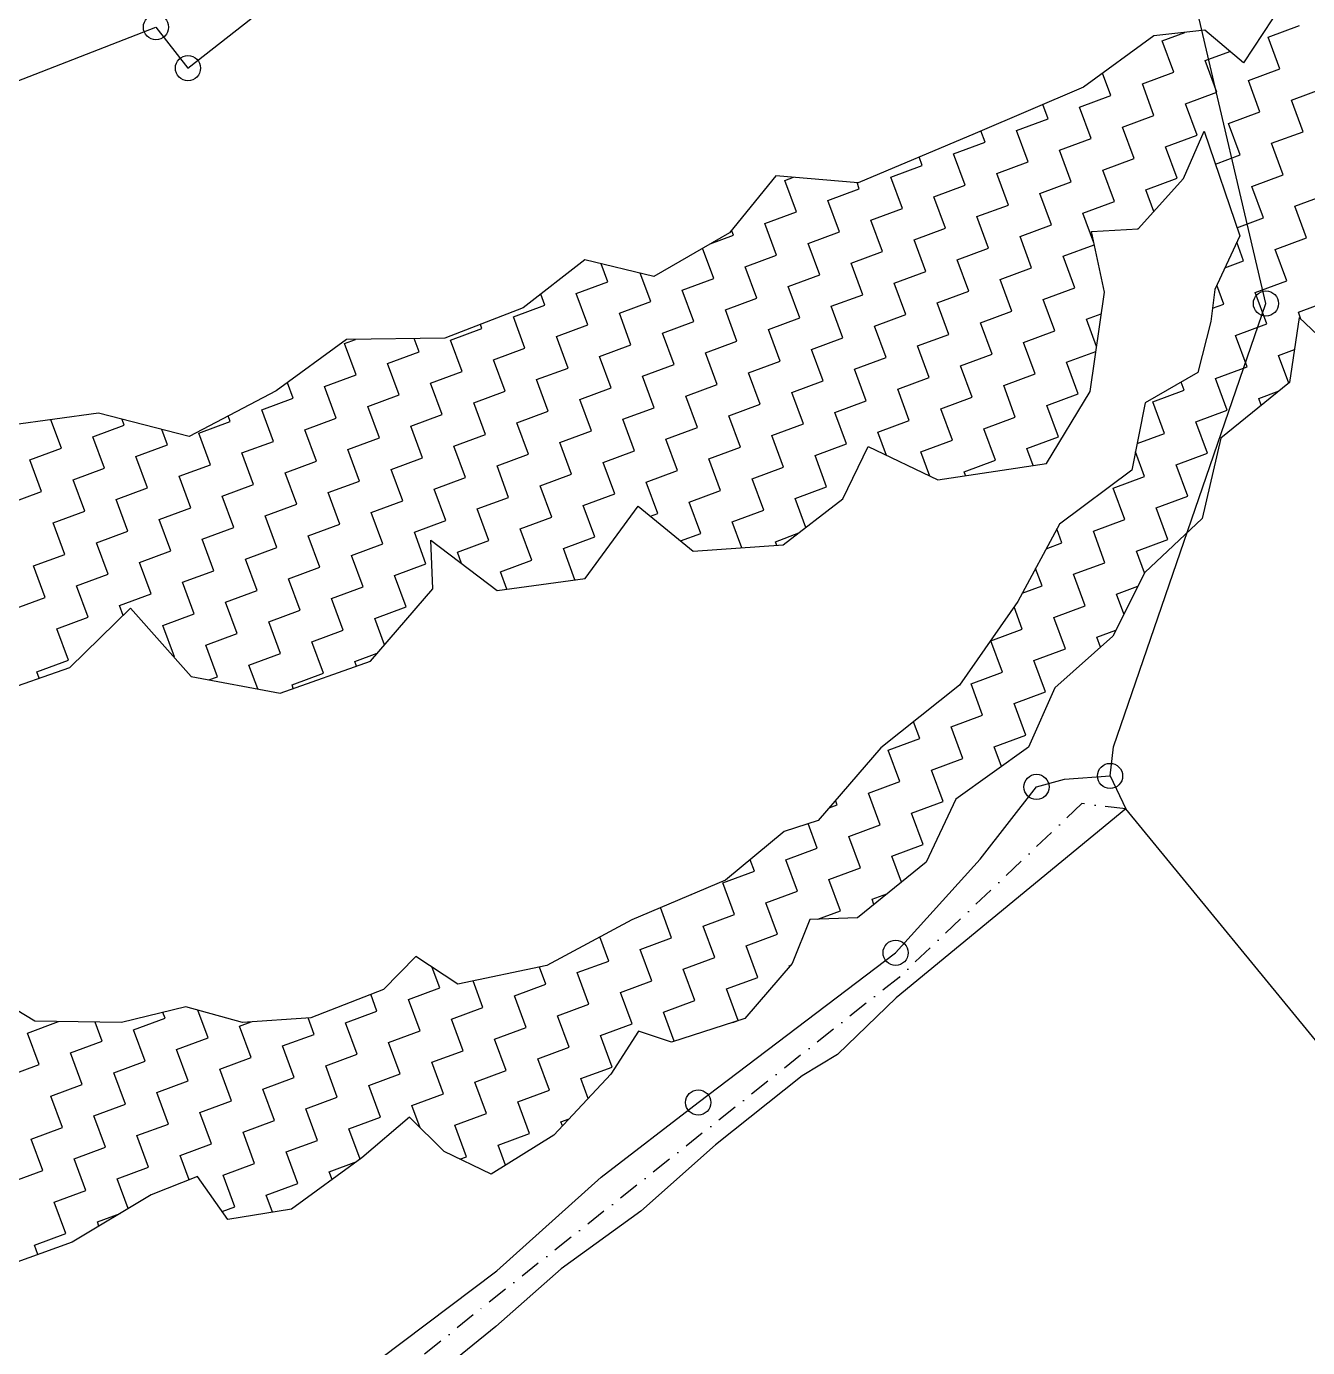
# Model space of a CAD drawing. Header units: metres. Extents: x 296202 to 299888, y 1973503 to 1977626.
# Drawn here: x 297305 to 297614.2, y 1976693.8 to 1977012.6 of the extents above; entities that cross this region are included whole.
import ezdxf

# ---------------------------------------------------------------- set-up
doc = ezdxf.new("R2010")
doc.units = ezdxf.units.M
doc.linetypes.add('DASHDOT', pattern=[1, 0.5, -0.25, 0, -0.25])
for name, color, linetype in [('POLY_HATCH', 12, 'Continuous'), ('POLY_PARCEL', 6, 'Continuous'), ('POLY_WATER', 4, 'Continuous'), ('V_BOUND_LINE', 7, 'Continuous'), ('V_BOUND_STREAM_LINE', 7, 'DASHDOT')]:
    doc.layers.add(name, color=color, linetype=linetype)

msp = doc.modelspace()

# ---------------------------------------------------------------- linework, layer by layer
for centre in [(297336.24, 1977012.44), (297343.97, 1977002.56), (297604.19, 1976945.75), (297566.56, 1976831.73), (297548.8, 1976829.08), (297514.79, 1976789.05), (297467.14, 1976752.91)]:
    msp.add_circle(centre, 3.04)
at = {"layer": 'POLY_HATCH'}
for p, q in [((297608.1, 1977018.03), (297598.79, 1977003.81)), ((297577.13, 1977010.35), (297560.16, 1976997.96)), ((297589.45, 1977011.71), (297577.13, 1977010.35)), ((297598.79, 1977003.81), (297589.45, 1977011.71)), ((297560.16, 1976997.96), (297533.98, 1976986.81)), ((297533.98, 1976986.81), (297505.74, 1976974.9)), ((297584.27, 1976975.92), (297589.26, 1976987.38)), ((297589.26, 1976987.38), (297597.85, 1976962.1)), ((297485.89, 1976976.58), (297474.66, 1976962.81)), ((297505.74, 1976974.9), (297485.89, 1976976.58)), ((297573.36, 1976963.81), (297584.27, 1976975.92)), ((297474.66, 1976962.81), (297456.42, 1976952.28)), ((297562.08, 1976963.09), (297573.36, 1976963.81)), ((297565.18, 1976948.47), (297562.08, 1976963.09)), ((297597.85, 1976962.1), (297591.88, 1976949.12)), ((297439.77, 1976956.3), (297424.85, 1976944.67)), ((297456.42, 1976952.28), (297439.77, 1976956.3)), ((297561.73, 1976924.51), (297565.18, 1976948.47)), ((297591.88, 1976949.12), (297590.87, 1976941.44)), ((297424.85, 1976944.67), (297405.98, 1976937.39)), ((297612.2, 1976942.39), (297609.86, 1976926.67)), ((297624.78, 1976930.45), (297612.2, 1976942.39)), ((297590.87, 1976941.44), (297587.73, 1976929.13)), ((297382.21, 1976937.04), (297365.23, 1976924.64)), ((297405.98, 1976937.39), (297382.21, 1976937.04)), ((297587.73, 1976929.13), (297575.07, 1976921.75)), ((297609.86, 1976926.67), (297593.26, 1976913.25)), ((297365.23, 1976924.64), (297344.24, 1976913.66)), ((297551.22, 1976907.15), (297561.73, 1976924.51)), ((297575.07, 1976921.75), (297571.83, 1976905.55)), ((297322.35, 1976919.25), (297301.26, 1976916.39)), ((297344.24, 1976913.66), (297322.35, 1976919.25)), ((297593.26, 1976913.25), (297588.79, 1976893.83)), ((297502.05, 1976898.57), (297508.15, 1976911.21)), ((297508.15, 1976911.21), (297524.97, 1976903.21)), ((297524.97, 1976903.21), (297551.22, 1976907.15)), ((297571.83, 1976905.55), (297554.32, 1976892.53)), ((297487.68, 1976887.48), (297502.05, 1976898.57)), ((297439.87, 1976879.4), (297452.66, 1976896.82)), ((297452.66, 1976896.82), (297465.92, 1976885.96)), ((297588.79, 1976893.83), (297574.95, 1976880.84)), ((297554.32, 1976892.53), (297544.31, 1976873.83)), ((297403.06, 1976876.92), (297402.57, 1976888.66)), ((297402.57, 1976888.66), (297418.61, 1976876.52)), ((297465.92, 1976885.96), (297487.68, 1976887.48)), ((297418.61, 1976876.52), (297439.87, 1976879.4)), ((297574.95, 1976880.84), (297567.23, 1976865.47)), ((297387.99, 1976859.42), (297403.06, 1976876.92)), ((297315.41, 1976857.94), (297330.13, 1976872.23)), ((297330.13, 1976872.23), (297344.72, 1976855.71)), ((297544.31, 1976873.83), (297530.24, 1976853.62)), ((297567.23, 1976865.47), (297553.2, 1976852.99)), ((297366.2, 1976851.74), (297387.99, 1976859.42)), ((297292.94, 1976850.01), (297315.41, 1976857.94)), ((297344.72, 1976855.71), (297366.2, 1976851.74)), ((297530.24, 1976853.62), (297511.2, 1976838.5)), ((297553.2, 1976852.99), (297546.84, 1976838.7)), ((297511.2, 1976838.5), (297496.13, 1976821)), ((297546.84, 1976838.7), (297529.35, 1976826.11)), ((297529.35, 1976826.11), (297522.15, 1976810.92)), ((297496.13, 1976821), (297487.88, 1976818.33)), ((297487.88, 1976818.33), (297473.76, 1976806.56)), ((297522.15, 1976810.92), (297505.55, 1976797.5)), ((297473.76, 1976806.56), (297451.11, 1976797.03)), ((297451.11, 1976797.03), (297430.58, 1976785.96)), ((297494.07, 1976797.04), (297489.83, 1976786.44)), ((297505.55, 1976797.5), (297494.07, 1976797.04)), ((297398.99, 1976788.12), (297391.14, 1976780.21)), ((297409.14, 1976781.49), (297398.99, 1976788.12)), ((297430.58, 1976785.96), (297409.14, 1976781.49)), ((297489.83, 1976786.44), (297478.41, 1976773.19)), ((297307, 1976772.52), (297286.14, 1976785.19)), ((297391.14, 1976780.21), (297373.66, 1976773.36)), ((297343.43, 1976776.01), (297327.91, 1976772.19)), ((297357.14, 1976772.24), (297343.43, 1976776.01)), ((297373.66, 1976773.36), (297357.14, 1976772.24)), ((297478.41, 1976773.19), (297460.7, 1976767.51)), ((297327.91, 1976772.19), (297307, 1976772.52)), ((297452.75, 1976770.09), (297446.08, 1976759.77)), ((297460.7, 1976767.51), (297452.75, 1976770.09)), ((297446.08, 1976759.77), (297432.29, 1976745.05)), ((297397.48, 1976749.35), (297385.96, 1976739.55)), ((297405.79, 1976741.07), (297397.48, 1976749.35)), ((297432.29, 1976745.05), (297417.12, 1976735.65)), ((297417.12, 1976735.65), (297405.79, 1976741.07)), ((297385.96, 1976739.55), (297368.98, 1976727.15)), ((297346.24, 1976735.04), (297335.06, 1976730.61)), ((297353.58, 1976724.65), (297346.24, 1976735.04)), ((297335.06, 1976730.61), (297315.98, 1976719.18)), ((297368.98, 1976727.15), (297353.58, 1976724.65)), ((297315.98, 1976719.18), (297291.79, 1976710.51))]:
    msp.add_line(p, q, dxfattribs=at)
at = {"layer": 'POLY_HATCH', "linetype": 'Continuous'}
for p, q in [((297604.72, 1977010), (297612.31, 1977012.81)), ((297579.13, 1977009.16), (297584.59, 1977011.18)), ((297581.94, 1977001.56), (297579.13, 1977009.16)), ((297607.53, 1977002.4), (297604.72, 1977010)), ((297589.53, 1977004.37), (297595.51, 1977006.59)), ((297592.35, 1976996.78), (297589.53, 1977004.37)), ((297599.94, 1976999.59), (297607.53, 1977002.4)), ((297566.76, 1976995.94), (297564.77, 1977001.32)), ((297574.35, 1976998.75), (297581.94, 1977001.56)), ((297602.75, 1976992), (297599.94, 1976999.59)), ((297559.17, 1976993.13), (297566.76, 1976995.94)), ((297577.16, 1976991.16), (297574.35, 1976998.75)), ((297584.75, 1976993.97), (297592.35, 1976996.78)), ((297610.34, 1976994.81), (297617.93, 1976997.62)), ((297551.58, 1976990.32), (297550.3, 1976993.76)), ((297561.98, 1976985.54), (297559.17, 1976993.13)), ((297587.56, 1976986.38), (297584.75, 1976993.97)), ((297613.15, 1976987.22), (297610.34, 1976994.81)), ((297543.98, 1976987.51), (297551.58, 1976990.32)), ((297569.57, 1976988.35), (297577.16, 1976991.16)), ((297595.16, 1976989.19), (297602.75, 1976992)), ((297536.39, 1976984.7), (297535.39, 1976987.41)), ((297546.79, 1976979.92), (297543.98, 1976987.51)), ((297572.38, 1976980.76), (297569.57, 1976988.35)), ((297579.97, 1976983.57), (297587.56, 1976986.38)), ((297597.97, 1976981.6), (297595.16, 1976989.19)), ((297605.56, 1976984.41), (297613.15, 1976987.22)), ((297528.8, 1976981.89), (297536.39, 1976984.7)), ((297554.39, 1976982.73), (297561.98, 1976985.54)), ((297582.78, 1976975.98), (297579.97, 1976983.57)), ((297608.37, 1976976.82), (297605.56, 1976984.41)), ((297521.21, 1976979.08), (297520.46, 1976981.11)), ((297531.61, 1976974.3), (297528.8, 1976981.89)), ((297539.2, 1976977.11), (297546.79, 1976979.92)), ((297557.2, 1976975.14), (297554.39, 1976982.73)), ((297564.79, 1976977.95), (297572.38, 1976980.76)), ((297591.98, 1976979.38), (297597.97, 1976981.6)), ((297513.62, 1976976.27), (297521.21, 1976979.08)), ((297542.01, 1976969.52), (297539.2, 1976977.11)), ((297567.6, 1976970.36), (297564.79, 1976977.95)), ((297600.78, 1976974.01), (297608.37, 1976976.82)), ((297488.03, 1976975.43), (297490.15, 1976976.22)), ((297490.84, 1976967.84), (297488.03, 1976975.43)), ((297506.02, 1976973.46), (297505.48, 1976974.92)), ((297516.43, 1976968.68), (297513.62, 1976976.27)), ((297524.02, 1976971.49), (297531.61, 1976974.3)), ((297549.6, 1976972.33), (297557.2, 1976975.14)), ((297575.19, 1976973.17), (297582.78, 1976975.98)), ((297603.59, 1976966.42), (297600.78, 1976974.01)), ((297498.43, 1976970.65), (297506.02, 1976973.46)), ((297501.24, 1976963.06), (297498.43, 1976970.65)), ((297526.83, 1976963.9), (297524.02, 1976971.49)), ((297552.41, 1976964.74), (297549.6, 1976972.33)), ((297560.01, 1976967.55), (297567.6, 1976970.36)), ((297577.11, 1976967.97), (297575.19, 1976973.17)), ((297611.18, 1976969.23), (297618.77, 1976972.04)), ((297483.25, 1976965.03), (297490.84, 1976967.84)), ((297508.83, 1976965.87), (297516.43, 1976968.68)), ((297534.42, 1976966.71), (297542.01, 1976969.52)), ((297562.64, 1976960.42), (297560.01, 1976967.55)), ((297613.99, 1976961.63), (297611.18, 1976969.23)), ((297486.06, 1976957.44), (297483.25, 1976965.03)), ((297511.64, 1976958.28), (297508.83, 1976965.87)), ((297537.23, 1976959.12), (297534.42, 1976966.71)), ((297544.82, 1976961.93), (297552.41, 1976964.74)), ((297597.19, 1976964.05), (297603.59, 1976966.42)), ((297470.03, 1976960.14), (297475.66, 1976962.22)), ((297475.66, 1976962.22), (297475.2, 1976963.47)), ((297493.65, 1976960.25), (297501.24, 1976963.06)), ((297519.24, 1976961.09), (297526.83, 1976963.9)), ((297522.05, 1976953.5), (297519.24, 1976961.09)), ((297547.63, 1976954.34), (297544.82, 1976961.93)), ((297573.19, 1976963.79), (297573.43, 1976963.89)), ((297606.4, 1976958.82), (297613.99, 1976961.63)), ((297470.88, 1976951.82), (297468.19, 1976959.07)), ((297496.46, 1976952.66), (297493.65, 1976960.25)), ((297504.05, 1976955.47), (297511.64, 1976958.28)), ((297529.64, 1976956.31), (297537.23, 1976959.12)), ((297555.22, 1976957.15), (297562.75, 1976959.93)), ((297598.8, 1976956.01), (297597.13, 1976960.53)), ((297609.21, 1976951.23), (297606.4, 1976958.82)), ((297445.29, 1976950.98), (297443.67, 1976955.36)), ((297478.47, 1976954.63), (297486.06, 1976957.44)), ((297481.28, 1976947.04), (297478.47, 1976954.63)), ((297506.86, 1976947.88), (297504.05, 1976955.47)), ((297532.45, 1976948.72), (297529.64, 1976956.31)), ((297558.03, 1976949.55), (297555.22, 1976957.15)), ((297594.28, 1976954.34), (297598.8, 1976956.01)), ((297455.69, 1976946.2), (297453.15, 1976953.07)), ((297463.28, 1976949.01), (297470.88, 1976951.82)), ((297488.87, 1976949.85), (297496.46, 1976952.66)), ((297514.45, 1976950.69), (297522.05, 1976953.5)), ((297540.04, 1976951.53), (297547.63, 1976954.34)), ((297542.85, 1976943.93), (297540.04, 1976951.53)), ((297601.61, 1976948.42), (297609.21, 1976951.23)), ((297430.11, 1976945.36), (297429.13, 1976948)), ((297437.7, 1976948.17), (297445.29, 1976950.98)), ((297440.51, 1976940.58), (297437.7, 1976948.17)), ((297466.09, 1976941.42), (297463.28, 1976949.01)), ((297491.68, 1976942.26), (297488.87, 1976949.85)), ((297517.27, 1976943.09), (297514.45, 1976950.69)), ((297524.86, 1976945.9), (297532.45, 1976948.72)), ((297550.44, 1976946.74), (297558.03, 1976949.55)), ((297594.02, 1976945.61), (297592.35, 1976950.14)), ((297604.42, 1976940.83), (297601.61, 1976948.42)), ((297422.51, 1976942.55), (297430.11, 1976945.36)), ((297448.1, 1976943.39), (297455.69, 1976946.2)), ((297473.69, 1976944.23), (297481.28, 1976947.04)), ((297499.27, 1976945.07), (297506.86, 1976947.88)), ((297502.08, 1976937.47), (297499.27, 1976945.07)), ((297527.67, 1976938.31), (297524.86, 1976945.9)), ((297553.25, 1976939.15), (297550.44, 1976946.74)), ((297591.29, 1976944.6), (297594.02, 1976945.61)), ((297612.02, 1976943.64), (297619.61, 1976946.45)), ((297425.32, 1976934.96), (297422.51, 1976942.55)), ((297450.91, 1976935.8), (297448.1, 1976943.39)), ((297476.5, 1976936.64), (297473.69, 1976944.23)), ((297484.09, 1976939.45), (297491.68, 1976942.26)), ((297509.67, 1976940.28), (297517.27, 1976943.09)), ((297535.26, 1976941.12), (297542.85, 1976943.93)), ((297560.85, 1976941.96), (297564.43, 1976943.29)), ((297563.29, 1976935.35), (297560.85, 1976941.96)), ((297612.63, 1976941.98), (297612.02, 1976943.64)), ((297407.33, 1976936.93), (297414.92, 1976939.74)), ((297414.92, 1976939.74), (297414.57, 1976940.7)), ((297432.92, 1976937.77), (297440.51, 1976940.58)), ((297458.5, 1976938.61), (297466.09, 1976941.42)), ((297461.31, 1976931.01), (297458.5, 1976938.61)), ((297486.9, 1976931.85), (297484.09, 1976939.45)), ((297512.48, 1976932.69), (297509.67, 1976940.28)), ((297538.07, 1976933.53), (297535.26, 1976941.12)), ((297545.66, 1976936.34), (297553.25, 1976939.15)), ((297596.83, 1976938.02), (297604.42, 1976940.83)), ((297381.74, 1976936.09), (297384.39, 1976937.07)), ((297384.55, 1976928.5), (297381.74, 1976936.09)), ((297399.74, 1976934.12), (297398.57, 1976937.28)), ((297410.14, 1976929.34), (297407.33, 1976936.93)), ((297435.73, 1976930.18), (297432.92, 1976937.77)), ((297443.32, 1976932.99), (297450.91, 1976935.8)), ((297468.9, 1976933.82), (297476.5, 1976936.64)), ((297494.49, 1976934.66), (297502.08, 1976937.47)), ((297520.08, 1976935.5), (297527.67, 1976938.31)), ((297522.89, 1976927.91), (297520.08, 1976935.5)), ((297548.47, 1976928.75), (297545.66, 1976936.34)), ((297599.64, 1976930.43), (297596.83, 1976938.02)), ((297392.15, 1976931.31), (297399.74, 1976934.12)), ((297417.73, 1976932.15), (297425.32, 1976934.96)), ((297420.54, 1976924.56), (297417.73, 1976932.15)), ((297446.13, 1976925.39), (297443.32, 1976932.99)), ((297471.71, 1976926.23), (297468.9, 1976933.82)), ((297497.3, 1976927.07), (297494.49, 1976934.66)), ((297504.89, 1976929.88), (297512.48, 1976932.69)), ((297530.48, 1976930.72), (297538.07, 1976933.53)), ((297556.06, 1976931.56), (297563.12, 1976934.17)), ((297607.24, 1976933.24), (297611.05, 1976934.65)), ((297609.71, 1976926.55), (297607.24, 1976933.24)), ((297394.96, 1976923.72), (297392.15, 1976931.31)), ((297402.55, 1976926.53), (297410.14, 1976929.34)), ((297428.13, 1976927.37), (297435.73, 1976930.18)), ((297453.72, 1976928.2), (297461.31, 1976931.01)), ((297479.31, 1976929.04), (297486.9, 1976931.85)), ((297482.12, 1976921.45), (297479.31, 1976929.04)), ((297507.7, 1976922.29), (297504.89, 1976929.88)), ((297533.29, 1976923.13), (297530.48, 1976930.72)), ((297558.87, 1976923.97), (297556.06, 1976931.56)), ((297592.05, 1976927.62), (297599.64, 1976930.43)), ((297369.37, 1976922.88), (297367.98, 1976926.64)), ((297376.96, 1976925.69), (297384.55, 1976928.5)), ((297379.77, 1976918.1), (297376.96, 1976925.69)), ((297405.36, 1976918.93), (297402.55, 1976926.53)), ((297430.94, 1976919.77), (297428.13, 1976927.37)), ((297456.53, 1976920.61), (297453.72, 1976928.2)), ((297464.12, 1976923.42), (297471.71, 1976926.23)), ((297489.71, 1976924.26), (297497.3, 1976927.07)), ((297515.29, 1976925.1), (297522.89, 1976927.91)), ((297540.88, 1976925.94), (297548.47, 1976928.75)), ((297543.69, 1976918.35), (297540.88, 1976925.94)), ((297584.46, 1976924.81), (297583.72, 1976926.79)), ((297594.86, 1976920.03), (297592.05, 1976927.62)), ((297361.78, 1976920.07), (297369.37, 1976922.88)), ((297387.36, 1976920.91), (297394.96, 1976923.72)), ((297412.95, 1976921.74), (297420.54, 1976924.56)), ((297438.54, 1976922.58), (297446.13, 1976925.39)), ((297441.35, 1976914.99), (297438.54, 1976922.58)), ((297466.93, 1976915.83), (297464.12, 1976923.42)), ((297492.52, 1976916.67), (297489.71, 1976924.26)), ((297518.1, 1976917.51), (297515.29, 1976925.1)), ((297525.7, 1976920.32), (297533.29, 1976923.13)), ((297551.28, 1976921.16), (297558.87, 1976923.97)), ((297576.87, 1976922), (297584.46, 1976924.81)), ((297602.45, 1976922.84), (297607.36, 1976924.65)), ((297603.07, 1976921.18), (297602.45, 1976922.84)), ((297364.59, 1976912.48), (297361.78, 1976920.07)), ((297390.17, 1976913.31), (297387.36, 1976920.91)), ((297415.76, 1976914.15), (297412.95, 1976921.74)), ((297423.35, 1976916.96), (297430.94, 1976919.77)), ((297448.94, 1976917.8), (297456.53, 1976920.61)), ((297474.52, 1976918.64), (297482.12, 1976921.45)), ((297500.11, 1976919.48), (297507.7, 1976922.29)), ((297502.92, 1976911.89), (297500.11, 1976919.48)), ((297528.51, 1976912.73), (297525.7, 1976920.32)), ((297554.09, 1976913.57), (297551.28, 1976921.16)), ((297579.68, 1976914.4), (297576.87, 1976922)), ((297587.27, 1976917.22), (297594.86, 1976920.03)), ((297313.42, 1976910.8), (297310.87, 1976917.69)), ((297321.01, 1976913.61), (297328.6, 1976916.42)), ((297328.6, 1976916.42), (297328.1, 1976917.78)), ((297346.59, 1976914.45), (297354.19, 1976917.26)), ((297354.19, 1976917.26), (297353.69, 1976918.6)), ((297372.18, 1976915.29), (297379.77, 1976918.1)), ((297397.77, 1976916.12), (297405.36, 1976918.93)), ((297400.58, 1976908.53), (297397.77, 1976916.12)), ((297426.16, 1976909.37), (297423.35, 1976916.96)), ((297451.75, 1976910.21), (297448.94, 1976917.8)), ((297477.33, 1976911.05), (297474.52, 1976918.64)), ((297484.93, 1976913.86), (297492.52, 1976916.67)), ((297510.51, 1976914.7), (297518.1, 1976917.51)), ((297536.1, 1976915.54), (297543.69, 1976918.35)), ((297590.08, 1976909.62), (297587.27, 1976917.22)), ((297323.82, 1976906.02), (297321.01, 1976913.61)), ((297339, 1976911.64), (297337.63, 1976915.35)), ((297349.41, 1976906.85), (297346.59, 1976914.45)), ((297374.99, 1976907.69), (297372.18, 1976915.29)), ((297382.58, 1976910.5), (297390.17, 1976913.31)), ((297408.17, 1976911.34), (297415.76, 1976914.15)), ((297433.75, 1976912.18), (297441.35, 1976914.99)), ((297459.34, 1976913.02), (297466.93, 1976915.83)), ((297462.15, 1976905.43), (297459.34, 1976913.02)), ((297487.74, 1976906.27), (297484.93, 1976913.86)), ((297512.58, 1976909.1), (297510.51, 1976914.7)), ((297538.91, 1976907.95), (297536.1, 1976915.54)), ((297546.5, 1976910.76), (297554.09, 1976913.57)), ((297573.11, 1976911.98), (297579.68, 1976914.4)), ((297305.83, 1976907.99), (297313.42, 1976910.8)), ((297331.41, 1976908.83), (297339, 1976911.64)), ((297357, 1976909.67), (297364.59, 1976912.48)), ((297385.39, 1976902.91), (297382.58, 1976910.5)), ((297410.98, 1976903.75), (297408.17, 1976911.34)), ((297436.56, 1976904.59), (297433.75, 1976912.18)), ((297444.16, 1976907.4), (297451.75, 1976910.21)), ((297469.74, 1976908.24), (297477.33, 1976911.05)), ((297495.33, 1976909.08), (297502.92, 1976911.89)), ((297520.91, 1976909.92), (297528.51, 1976912.73)), ((297523.06, 1976904.11), (297520.91, 1976909.92)), ((297548.01, 1976906.67), (297546.5, 1976910.76)), ((297574.9, 1976904), (297572.7, 1976909.93)), ((297308.64, 1976900.4), (297305.83, 1976907.99)), ((297334.22, 1976901.23), (297331.41, 1976908.83)), ((297341.81, 1976904.04), (297349.41, 1976906.85)), ((297359.81, 1976902.07), (297357, 1976909.67)), ((297367.4, 1976904.88), (297374.99, 1976907.69)), ((297392.99, 1976905.72), (297400.58, 1976908.53)), ((297418.57, 1976906.56), (297426.16, 1976909.37)), ((297421.38, 1976898.97), (297418.57, 1976906.56)), ((297446.97, 1976899.81), (297444.16, 1976907.4)), ((297472.55, 1976900.65), (297469.74, 1976908.24)), ((297498.14, 1976901.49), (297495.33, 1976909.08)), ((297531.32, 1976905.14), (297538.91, 1976907.95)), ((297582.49, 1976906.81), (297590.08, 1976909.62)), ((297585.3, 1976899.22), (297582.49, 1976906.81)), ((297316.23, 1976903.21), (297323.82, 1976906.02)), ((297344.62, 1976896.45), (297341.81, 1976904.04)), ((297370.21, 1976897.29), (297367.4, 1976904.88)), ((297395.8, 1976898.13), (297392.99, 1976905.72)), ((297403.39, 1976900.94), (297410.98, 1976903.75)), ((297428.97, 1976901.78), (297436.56, 1976904.59)), ((297454.56, 1976902.62), (297462.15, 1976905.43)), ((297480.14, 1976903.46), (297487.74, 1976906.27)), ((297482.96, 1976895.87), (297480.14, 1976903.46)), ((297531.66, 1976904.21), (297531.32, 1976905.14)), ((297567.3, 1976901.19), (297574.9, 1976904)), ((297301.04, 1976897.59), (297308.64, 1976900.4)), ((297319.04, 1976895.61), (297316.23, 1976903.21)), ((297326.63, 1976898.42), (297334.22, 1976901.23)), ((297352.22, 1976899.26), (297359.81, 1976902.07)), ((297377.8, 1976900.1), (297385.39, 1976902.91)), ((297406.2, 1976893.35), (297403.39, 1976900.94)), ((297431.78, 1976894.19), (297428.97, 1976901.78)), ((297457.37, 1976895.03), (297454.56, 1976902.62)), ((297464.96, 1976897.84), (297472.55, 1976900.65)), ((297490.55, 1976898.68), (297498.14, 1976901.49)), ((297570.11, 1976893.6), (297567.3, 1976901.19)), ((297329.44, 1976890.83), (297326.63, 1976898.42)), ((297355.03, 1976891.67), (297352.22, 1976899.26)), ((297362.62, 1976894.48), (297370.21, 1976897.29)), ((297380.61, 1976892.51), (297377.8, 1976900.1)), ((297388.2, 1976895.32), (297395.8, 1976898.13)), ((297413.79, 1976896.16), (297421.38, 1976898.97)), ((297439.38, 1976897), (297446.97, 1976899.81)), ((297442.19, 1976889.41), (297439.38, 1976897)), ((297467.77, 1976890.24), (297464.96, 1976897.84)), ((297493.13, 1976891.69), (297490.55, 1976898.68)), ((297577.71, 1976896.41), (297585.3, 1976899.22)), ((297311.45, 1976892.8), (297319.04, 1976895.61)), ((297337.03, 1976893.64), (297344.62, 1976896.45)), ((297365.43, 1976886.89), (297362.62, 1976894.48)), ((297391.01, 1976887.73), (297388.2, 1976895.32)), ((297416.6, 1976888.57), (297413.79, 1976896.16)), ((297424.19, 1976891.38), (297431.78, 1976894.19)), ((297455.64, 1976894.39), (297457.37, 1976895.03)), ((297475.36, 1976893.06), (297482.96, 1976895.87)), ((297580.52, 1976888.82), (297577.71, 1976896.41)), ((297314.26, 1976885.21), (297311.45, 1976892.8)), ((297321.85, 1976888.02), (297329.44, 1976890.83)), ((297339.84, 1976886.05), (297337.03, 1976893.64)), ((297347.43, 1976888.86), (297355.03, 1976891.67)), ((297373.02, 1976889.7), (297380.61, 1976892.51)), ((297398.61, 1976890.54), (297406.2, 1976893.35)), ((297427, 1976883.79), (297424.19, 1976891.38)), ((297477.69, 1976886.78), (297475.36, 1976893.06)), ((297554.93, 1976887.98), (297553.69, 1976891.34)), ((297562.52, 1976890.79), (297570.11, 1976893.6)), ((297565.33, 1976883.2), (297562.52, 1976890.79)), ((297324.66, 1976880.43), (297321.85, 1976888.02)), ((297350.24, 1976881.27), (297347.43, 1976888.86)), ((297375.83, 1976882.11), (297373.02, 1976889.7)), ((297383.42, 1976884.92), (297391.01, 1976887.73)), ((297401.42, 1976882.95), (297398.61, 1976890.54)), ((297409.01, 1976885.76), (297416.6, 1976888.57)), ((297434.59, 1976886.6), (297442.19, 1976889.41)), ((297462.9, 1976888.44), (297467.77, 1976890.24)), ((297485.77, 1976888.27), (297491.43, 1976890.37)), ((297486.1, 1976887.37), (297485.77, 1976888.27)), ((297551.13, 1976886.57), (297554.93, 1976887.98)), ((297572.92, 1976886.01), (297580.52, 1976888.82)), ((297306.66, 1976882.4), (297314.26, 1976885.21)), ((297332.25, 1976883.24), (297339.84, 1976886.05)), ((297357.84, 1976884.08), (297365.43, 1976886.89)), ((297386.23, 1976877.33), (297383.42, 1976884.92)), ((297410.02, 1976883.02), (297409.01, 1976885.76)), ((297437.38, 1976879.06), (297434.59, 1976886.6)), ((297574.88, 1976880.72), (297572.92, 1976886.01)), ((297309.47, 1976874.81), (297306.66, 1976882.4)), ((297335.06, 1976875.65), (297332.25, 1976883.24)), ((297342.65, 1976878.46), (297350.24, 1976881.27)), ((297360.65, 1976876.49), (297357.84, 1976884.08)), ((297368.24, 1976879.3), (297375.83, 1976882.11)), ((297393.82, 1976880.14), (297401.42, 1976882.95)), ((297419.41, 1976880.98), (297427, 1976883.79)), ((297550.15, 1976877.58), (297548.58, 1976881.81)), ((297557.74, 1976880.39), (297565.33, 1976883.2)), ((297317.07, 1976877.62), (297324.66, 1976880.43)), ((297345.46, 1976870.87), (297342.65, 1976878.46)), ((297371.05, 1976871.71), (297368.24, 1976879.3)), ((297396.63, 1976872.54), (297393.82, 1976880.14)), ((297420.94, 1976876.84), (297419.41, 1976880.98)), ((297560.55, 1976872.8), (297557.74, 1976880.39)), ((297301.88, 1976872), (297309.47, 1976874.81)), ((297319.88, 1976870.03), (297317.07, 1976877.62)), ((297327.47, 1976872.84), (297335.06, 1976875.65)), ((297353.05, 1976873.68), (297360.65, 1976876.49)), ((297378.64, 1976874.52), (297386.23, 1976877.33)), ((297545.37, 1976875.81), (297550.15, 1976877.58)), ((297568.14, 1976875.61), (297573.27, 1976877.51)), ((297569.92, 1976870.82), (297568.14, 1976875.61)), ((297328.34, 1976870.49), (297327.47, 1976872.84)), ((297355.86, 1976866.09), (297353.05, 1976873.68)), ((297363.46, 1976868.9), (297371.05, 1976871.71)), ((297381.45, 1976866.92), (297378.64, 1976874.52)), ((297389.04, 1976869.73), (297396.63, 1976872.54)), ((297545.37, 1976867.18), (297543.39, 1976872.51)), ((297552.96, 1976869.99), (297560.55, 1976872.8)), ((297312.28, 1976867.22), (297319.88, 1976870.03)), ((297337.87, 1976868.06), (297345.46, 1976870.87)), ((297366.27, 1976861.3), (297363.46, 1976868.9)), ((297391.4, 1976863.38), (297389.04, 1976869.73)), ((297555.77, 1976862.39), (297552.96, 1976869.99)), ((297315.1, 1976859.63), (297312.28, 1976867.22)), ((297340.68, 1976860.46), (297337.87, 1976868.06)), ((297348.27, 1976863.27), (297355.86, 1976866.09)), ((297373.86, 1976864.11), (297381.45, 1976866.92)), ((297537.78, 1976864.37), (297545.37, 1976867.18)), ((297563.36, 1976865.2), (297567.95, 1976866.9)), ((297564.25, 1976862.81), (297563.36, 1976865.2)), ((297351.08, 1976855.68), (297348.27, 1976863.27)), ((297376.67, 1976856.52), (297373.86, 1976864.11)), ((297540.59, 1976856.77), (297537.78, 1976864.37)), ((297548.18, 1976859.58), (297555.77, 1976862.39)), ((297307.5, 1976856.82), (297315.1, 1976859.63)), ((297340.56, 1976860.42), (297340.68, 1976860.46)), ((297358.67, 1976858.49), (297366.27, 1976861.3)), ((297384.26, 1976859.33), (297389.62, 1976861.32)), ((297384.66, 1976858.25), (297384.26, 1976859.33)), ((297550.99, 1976851.99), (297548.18, 1976859.58)), ((297308.05, 1976855.34), (297307.5, 1976856.82)), ((297349.01, 1976854.92), (297351.08, 1976855.68)), ((297360.81, 1976852.74), (297358.67, 1976858.49)), ((297369.08, 1976853.71), (297376.67, 1976856.52)), ((297532.99, 1976853.96), (297540.59, 1976856.77)), ((297369.39, 1976852.87), (297369.08, 1976853.71)), ((297535.8, 1976846.37), (297532.99, 1976853.96)), ((297543.4, 1976849.18), (297550.99, 1976851.99)), ((297546.21, 1976841.59), (297543.4, 1976849.18)), ((297528.21, 1976843.56), (297535.8, 1976846.37)), ((297520.62, 1976840.75), (297519.12, 1976844.79)), ((297531.02, 1976835.97), (297528.21, 1976843.56)), ((297513.03, 1976837.94), (297520.62, 1976840.75)), ((297538.61, 1976838.78), (297546.21, 1976841.59)), ((297515.84, 1976830.35), (297513.03, 1976837.94)), ((297540.37, 1976834.04), (297538.61, 1976838.78)), ((297523.43, 1976833.16), (297531.02, 1976835.97)), ((297508.25, 1976827.54), (297515.84, 1976830.35)), ((297526.24, 1976825.57), (297523.43, 1976833.16)), ((297511.06, 1976819.95), (297508.25, 1976827.54)), ((297498.73, 1976824.01), (297500.66, 1976824.73)), ((297500.66, 1976824.73), (297500.26, 1976825.8)), ((297518.65, 1976822.76), (297526.24, 1976825.57)), ((297521.46, 1976815.17), (297518.65, 1976822.76)), ((297495.87, 1976814.33), (297493.7, 1976820.21)), ((297503.47, 1976817.14), (297511.06, 1976819.95)), ((297488.28, 1976811.52), (297495.87, 1976814.33)), ((297506.28, 1976809.54), (297503.47, 1976817.14)), ((297513.87, 1976812.35), (297521.46, 1976815.17)), ((297480.69, 1976808.71), (297479.66, 1976811.48)), ((297491.09, 1976803.92), (297488.28, 1976811.52)), ((297516.18, 1976806.1), (297513.87, 1976812.35)), ((297473.1, 1976805.9), (297480.69, 1976808.71)), ((297498.68, 1976806.73), (297506.28, 1976809.54)), ((297475.91, 1976798.3), (297473.1, 1976805.9)), ((297501.49, 1976799.14), (297498.68, 1976806.73)), ((297465.46, 1976803.07), (297465.51, 1976803.09)), ((297465.51, 1976803.09), (297465.51, 1976803.09)), ((297483.5, 1976801.11), (297491.09, 1976803.92)), ((297509.09, 1976801.95), (297512.71, 1976803.3)), ((297509.54, 1976800.73), (297509.09, 1976801.95)), ((297460.72, 1976792.68), (297458.04, 1976799.94)), ((297468.32, 1976795.49), (297475.91, 1976798.3)), ((297486.31, 1976793.52), (297483.5, 1976801.11)), ((297496.02, 1976797.12), (297501.49, 1976799.14)), ((297471.13, 1976787.9), (297468.32, 1976795.49)), ((297445.54, 1976787.06), (297443.39, 1976792.87)), ((297453.13, 1976789.87), (297460.72, 1976792.68)), ((297478.72, 1976790.71), (297486.31, 1976793.52)), ((297455.94, 1976782.28), (297453.13, 1976789.87)), ((297481.53, 1976783.12), (297478.72, 1976790.71)), ((297404.77, 1976780.6), (297402.95, 1976785.53)), ((297430.36, 1976781.44), (297428.82, 1976785.6)), ((297437.95, 1976784.25), (297445.54, 1976787.06)), ((297463.53, 1976785.09), (297471.13, 1976787.9)), ((297489.12, 1976785.93), (297489.51, 1976786.08)), ((297489.2, 1976785.71), (297489.12, 1976785.93)), ((297415.17, 1976775.82), (297412.79, 1976782.25)), ((297440.76, 1976776.66), (297437.95, 1976784.25)), ((297448.35, 1976779.47), (297455.94, 1976782.28)), ((297466.35, 1976777.5), (297463.53, 1976785.09)), ((297473.94, 1976780.31), (297481.53, 1976783.12)), ((297389.59, 1976774.98), (297388.09, 1976779.02)), ((297397.18, 1976777.79), (297404.77, 1976780.6)), ((297422.77, 1976778.63), (297430.36, 1976781.44)), ((297451.16, 1976771.88), (297448.35, 1976779.47)), ((297476.75, 1976772.72), (297473.94, 1976780.31)), ((297399.99, 1976770.2), (297397.18, 1976777.79)), ((297407.58, 1976773.01), (297415.17, 1976775.82)), ((297425.58, 1976771.04), (297422.77, 1976778.63)), ((297433.17, 1976773.85), (297440.76, 1976776.66)), ((297458.75, 1976774.69), (297466.35, 1976777.5)), ((297330.82, 1976770.49), (297338.42, 1976773.3)), ((297338.42, 1976773.3), (297337.92, 1976774.65)), ((297348.82, 1976768.52), (297346.34, 1976775.21)), ((297374.4, 1976769.36), (297372.94, 1976773.31)), ((297382, 1976772.17), (297389.59, 1976774.98)), ((297410.39, 1976765.42), (297407.58, 1976773.01)), ((297435.98, 1976766.26), (297433.17, 1976773.85)), ((297461.34, 1976767.71), (297458.75, 1976774.69)), ((297475.47, 1976772.24), (297476.75, 1976772.72)), ((297305.24, 1976769.66), (297312.73, 1976772.43)), ((297308.05, 1976762.06), (297305.24, 1976769.66)), ((297323.23, 1976767.68), (297321.53, 1976772.29)), ((297333.63, 1976762.9), (297330.82, 1976770.49)), ((297356.41, 1976771.33), (297359.24, 1976772.38)), ((297359.22, 1976763.74), (297356.41, 1976771.33)), ((297384.81, 1976764.58), (297382, 1976772.17)), ((297392.4, 1976767.39), (297399.99, 1976770.2)), ((297417.98, 1976768.23), (297425.58, 1976771.04)), ((297443.57, 1976769.07), (297451.16, 1976771.88)), ((297315.64, 1976764.87), (297323.23, 1976767.68)), ((297341.23, 1976765.71), (297348.82, 1976768.52)), ((297366.81, 1976766.55), (297374.4, 1976769.36)), ((297369.62, 1976758.96), (297366.81, 1976766.55)), ((297395.21, 1976759.8), (297392.4, 1976767.39)), ((297420.79, 1976760.64), (297417.98, 1976768.23)), ((297428.39, 1976763.45), (297435.98, 1976766.26)), ((297446.38, 1976761.48), (297443.57, 1976769.07)), ((297318.45, 1976757.28), (297315.64, 1976764.87)), ((297344.04, 1976758.12), (297341.23, 1976765.71)), ((297351.63, 1976760.93), (297359.22, 1976763.74)), ((297377.21, 1976761.77), (297384.81, 1976764.58)), ((297402.8, 1976762.61), (297410.39, 1976765.42)), ((297431.2, 1976755.86), (297428.39, 1976763.45)), ((297300.46, 1976759.25), (297308.05, 1976762.06)), ((297326.04, 1976760.09), (297333.63, 1976762.9)), ((297328.85, 1976752.5), (297326.04, 1976760.09)), ((297354.44, 1976753.34), (297351.63, 1976760.93)), ((297380.02, 1976754.18), (297377.21, 1976761.77)), ((297405.61, 1976755.02), (297402.8, 1976762.61)), ((297413.2, 1976757.83), (297420.79, 1976760.64)), ((297438.79, 1976758.67), (297446.38, 1976761.48)), ((297310.86, 1976754.47), (297318.45, 1976757.28)), ((297336.44, 1976755.31), (297344.04, 1976758.12)), ((297362.03, 1976756.15), (297369.62, 1976758.96)), ((297387.62, 1976756.99), (297395.21, 1976759.8)), ((297390.43, 1976749.4), (297387.62, 1976756.99)), ((297416.01, 1976750.24), (297413.2, 1976757.83)), ((297440.56, 1976753.88), (297438.79, 1976758.67)), ((297313.67, 1976746.88), (297310.86, 1976754.47)), ((297339.25, 1976747.72), (297336.44, 1976755.31)), ((297364.84, 1976748.56), (297362.03, 1976756.15)), ((297372.43, 1976751.37), (297380.02, 1976754.18)), ((297398.02, 1976752.21), (297405.61, 1976755.02)), ((297423.6, 1976753.05), (297431.2, 1976755.86)), ((297321.26, 1976749.69), (297328.85, 1976752.5)), ((297346.85, 1976750.53), (297354.44, 1976753.34)), ((297349.66, 1976742.94), (297346.85, 1976750.53)), ((297375.24, 1976743.78), (297372.43, 1976751.37)), ((297400.01, 1976746.83), (297398.02, 1976752.21)), ((297426.41, 1976745.45), (297423.6, 1976753.05)), ((297324.07, 1976742.1), (297321.26, 1976749.69)), ((297331.66, 1976744.91), (297339.25, 1976747.72)), ((297357.25, 1976745.75), (297364.84, 1976748.56)), ((297382.83, 1976746.59), (297390.43, 1976749.4)), ((297408.42, 1976747.43), (297416.01, 1976750.24)), ((297411.23, 1976739.83), (297408.42, 1976747.43)), ((297434.01, 1976748.26), (297435.99, 1976749)), ((297434.37, 1976747.27), (297434.01, 1976748.26)), ((297306.08, 1976744.07), (297313.67, 1976746.88)), ((297308.89, 1976736.48), (297306.08, 1976744.07)), ((297334.47, 1976737.32), (297331.66, 1976744.91)), ((297360.06, 1976738.16), (297357.25, 1976745.75)), ((297385.55, 1976739.25), (297382.83, 1976746.59)), ((297418.82, 1976742.64), (297426.41, 1976745.45)), ((297316.48, 1976739.29), (297324.07, 1976742.1)), ((297342.07, 1976740.13), (297349.66, 1976742.94)), ((297367.65, 1976740.97), (297375.24, 1976743.78)), ((297370.46, 1976733.37), (297367.65, 1976740.97)), ((297420.61, 1976737.81), (297418.82, 1976742.64)), ((297319.29, 1976731.7), (297316.48, 1976739.29)), ((297344.24, 1976734.25), (297342.07, 1976740.13)), ((297352.47, 1976735.35), (297360.06, 1976738.16)), ((297378.05, 1976736.18), (297384.74, 1976738.66)), ((297409.62, 1976739.24), (297411.23, 1976739.83)), ((297301.3, 1976733.67), (297308.89, 1976736.48)), ((297326.88, 1976734.51), (297334.47, 1976737.32)), ((297329.55, 1976727.3), (297326.88, 1976734.51)), ((297355.28, 1976727.75), (297352.47, 1976735.35)), ((297378.76, 1976734.29), (297378.05, 1976736.18)), ((297311.7, 1976728.89), (297319.29, 1976731.7)), ((297362.87, 1976730.56), (297370.46, 1976733.37)), ((297314.51, 1976721.29), (297311.7, 1976728.89)), ((297364.41, 1976726.41), (297362.87, 1976730.56)), ((297322.1, 1976724.1), (297327.61, 1976726.14)), ((297352.2, 1976726.61), (297355.28, 1976727.75)), ((297322.48, 1976723.07), (297322.1, 1976724.1)), ((297306.92, 1976718.48), (297314.51, 1976721.29)), ((297307.75, 1976716.23), (297306.92, 1976718.48))]:
    msp.add_line(p, q, dxfattribs=at)
at = {"layer": 'POLY_PARCEL'}
for p, q in [((297604.19, 1976945.75), (297572.64, 1977080.56)), ((297343.97, 1977002.56), (297363.18, 1977017.61)), ((297278.69, 1976990.03), (297336.24, 1977012.44)), ((297336.24, 1977012.44), (297343.97, 1977002.56)), ((297567.39, 1976838.73), (297604.19, 1976945.75)), ((297566.56, 1976831.73), (297567.39, 1976838.73))]:
    msp.add_line(p, q, dxfattribs=at)
at = {"layer": 'POLY_WATER'}
for p, q in [((297548.8, 1976829.08), (297555.53, 1976830.92)), ((297555.53, 1976830.92), (297566.56, 1976831.73)), ((297566.56, 1976831.73), (297570.38, 1976823.78)), ((297535.21, 1976811.63), (297548.8, 1976829.08)), ((297570.38, 1976823.78), (297514.89, 1976778.2)), ((297514.79, 1976789.05), (297535.21, 1976811.63)), ((297467.14, 1976752.91), (297514.79, 1976789.05)), ((297514.89, 1976778.2), (297500.78, 1976764.49)), ((297500.78, 1976764.49), (297492.22, 1976759.36)), ((297492.22, 1976759.36), (297471.35, 1976742.71)), ((297443.74, 1976734.88), (297467.14, 1976752.91)), ((297471.35, 1976742.71), (297453.32, 1976726.66)), ((297418.54, 1976712.27), (297443.74, 1976734.88)), ((297453.32, 1976726.66), (297434.04, 1976712.78)), ((297328.84, 1976644.88), (297418.54, 1976712.27)), ((297434.04, 1976712.78), (297418.26, 1976698.88)), ((297418.26, 1976698.88), (297376.37, 1976664.86))]:
    msp.add_line(p, q, dxfattribs=at)
at = {"layer": 'V_BOUND_LINE'}
msp.add_line((297659.64, 1976714.84), (297570.38, 1976823.78), dxfattribs=at)
at = {"layer": 'V_BOUND_STREAM_LINE', "ltscale": 10}
for p, q in [((297559.76, 1976825.06), (297515.61, 1976783.12)), ((297570.38, 1976823.78), (297559.76, 1976825.06)), ((297515.61, 1976783.12), (297412.82, 1976701.65)), ((297412.82, 1976701.65), (297248.62, 1976568.78))]:
    msp.add_line(p, q, dxfattribs=at)

doc.saveas('drawing.dxf')
